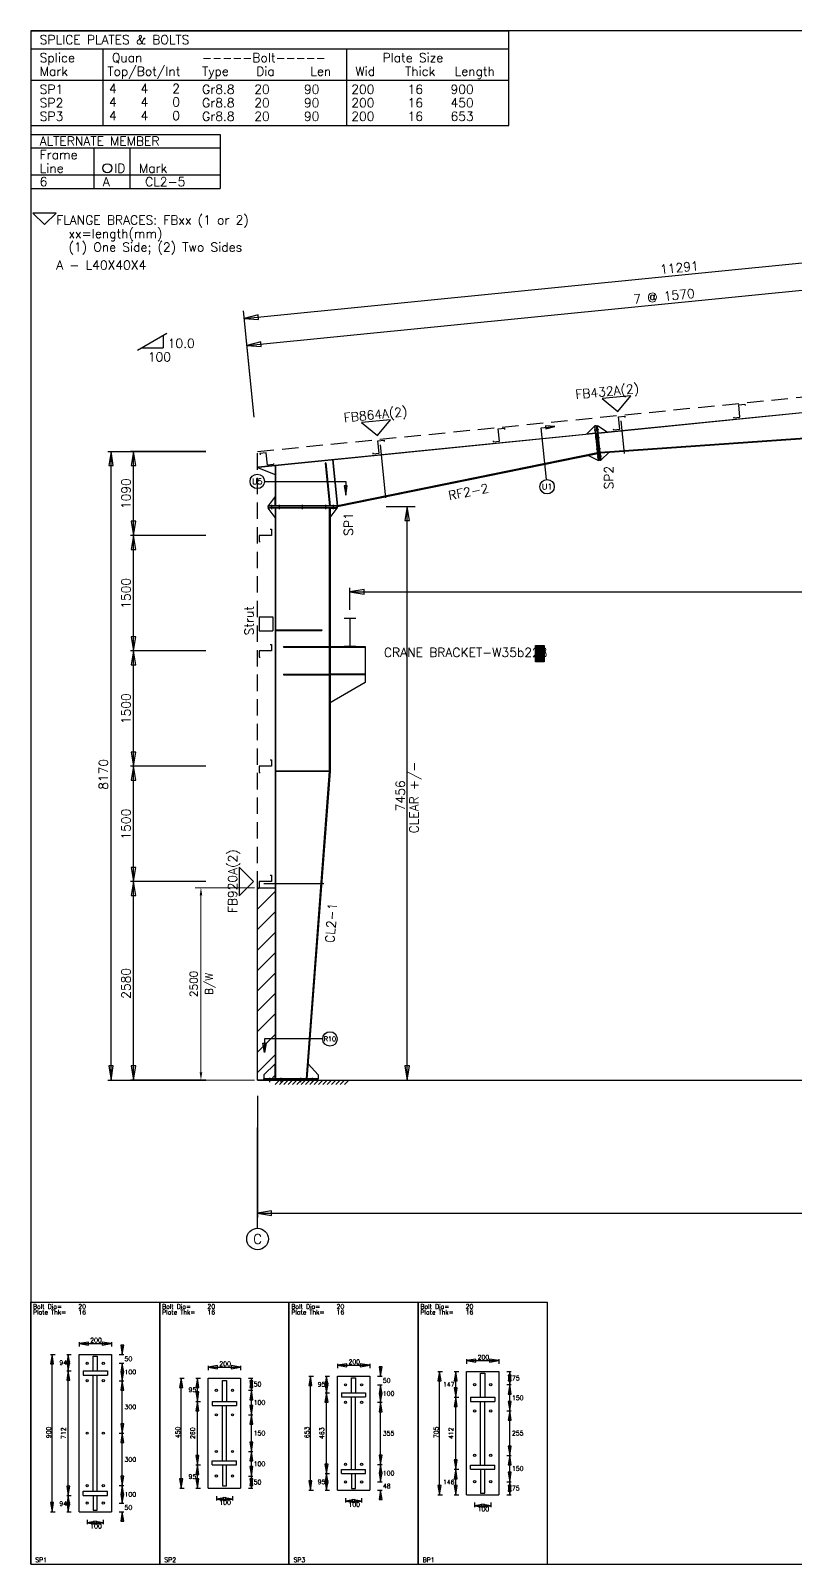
# Model space of a CAD drawing. Extents: x 0 to 28190, y 0 to 19934.
# Drawn here: x 0 to 9935, y 0 to 19934 of the extents above; entities that cross this region are included whole.
import ezdxf
from ezdxf.enums import TextEntityAlignment as Align

# ---------------------------------------------------------------- set-up
doc = ezdxf.new("R2010")
doc.units = 0
doc.header["$MEASUREMENT"] = 0
doc.linetypes.add('CONTIN', pattern=[0])
doc.linetypes.add('DASHED', pattern=[319.6, 213.1, -106.5])
doc.layers.get('0').update_dxf_attribs({"linetype": 'CONTIN'})
doc.layers.get('Defpoints').update_dxf_attribs({"linetype": 'CONTINUOUS'})
for name, color, linetype in [('1', 7, 'CONTIN'), ('10', 10, 'CONTIN'), ('11', 7, 'CONTIN'), ('12', 6, 'CONTIN'), ('13', 1, 'CONTIN'), ('14', 7, 'CONTIN'), ('2', 6, 'CONTIN'), ('22', 7, 'CONTIN'), ('26', 7, 'CONTIN'), ('3', 7, 'CONTIN'), ('5', 5, 'DASHED'), ('7', 7, 'CONTIN')]:
    doc.layers.add(name, color=color, linetype=linetype)
doc.styles.add('SIMPLEX', font='SIMPLEX')
doc.dimstyles.new('FOR PLAN', dxfattribs={"dimscale": 50, "dimtxt": 2, "dimasz": 2, "dimexe": 1.5, "dimexo": 0.75, "dimgap": 0.9, "dimtad": 1, "dimdec": 0, "dimzin": 0, "dimdsep": 46, "dimtxsty": 'SIMPLEX', "dimcen": 0.09, "dimclrd": 6, "dimclre": 6, "dimclrt": 7, "dimadec": 0, "dimazin": 0, "dimtfac": 1, "dimtdec": 0, "dimtmove": 0, "dimatfit": 3, "dimfxl": 1, "dimtolj": 1, "dimtzin": 0, "dimlwd": 0, "dimlwe": 0, "dimarcsym": 0})

# ---------------------------------------------------------------- blocks, each defined once
blk = doc.blocks.new('ARROWF')
for p, q in [((0, 0), (-183, 30)), ((-183, 30), (-183, -30)), ((-183, -30), (0, 0))]:
    blk.add_line(p, q)
blk = doc.blocks.new('EPBLK1')
for p, q in [((0, 0), (0, 1704.79675)), ((0, 1704.79675), (838.974854, 1704.79675)), ((838.974854, 1704.79675), (838.974854, 0)), ((314.61557, 340.959381), (314.61557, 1363.83765)), ((314.61557, 1363.83765), (524.359253, 1363.83765)), ((406.168671, 1257.00354), (406.168671, 1352.29028)), ((406.168671, 1352.29028), (432.806122, 1352.29028)), ((432.806122, 1352.29028), (432.806122, 1257.00354)), ((524.359253, 1363.83765), (524.359253, 340.959381)), ((340.833557, 1257.00354), (498.141327, 1257.00354)), ((340.833557, 1257.00354), (340.833557, 1230.36609)), ((340.833557, 1230.36609), (498.141327, 1230.36609)), ((406.168671, 474.430878), (406.168671, 1230.36609)), ((432.806122, 474.430878), (432.806122, 1230.36609)), ((498.141327, 1257.00354), (498.141327, 1230.36609)), ((340.833557, 474.430878), (498.141327, 474.430878)), ((340.833557, 447.793396), (340.833557, 474.430878)), ((340.833557, 447.793396), (498.141327, 447.793396)), ((406.168671, 447.793243), (406.168671, 352.506531)), ((432.806122, 352.506531), (432.806122, 447.793243)), ((498.141327, 447.793396), (498.141327, 474.430878)), ((314.61557, 340.959381), (524.359253, 340.959381)), ((406.168671, 352.506531), (432.806122, 352.506531)), ((0, 0), (838.974854, 0))]:
    blk.add_line(p, q)
for centre in [(367.051514, 1307.01086), (471.92337, 1307.01086), (367.051514, 1193.35779), (471.92337, 1193.35779), (367.051514, 852.398438), (471.92337, 852.398438), (367.051514, 511.439026), (471.92337, 511.439026), (367.051514, 397.785889), (471.92337, 397.785889)]:
    blk.add_circle(centre, 7.325299)
at = {"layer": '2'}
for p, q in [((314.61557, 1444.28259), (314.61557, 1414.98132)), ((314.61557, 1434.5155), (524.359253, 1434.5155)), ((524.359253, 1444.28259), (524.359253, 1414.98132)), ((595.037292, 1363.83765), (595.037292, 1422.38123)), ((129.041336, 1363.83765), (158.342529, 1363.83765)), ((138.808395, 340.959381), (138.808395, 1363.83765)), ((234.170486, 1363.83765), (263.47168, 1363.83765)), ((243.937546, 1257.00354), (243.937546, 1363.83765)), ((575.503174, 1363.83765), (604.804382, 1363.83765)), ((575.503174, 1307.01086), (604.804382, 1307.01086)), ((575.503174, 1307.01086), (604.804382, 1307.01086)), ((595.037292, 1193.35779), (595.037292, 1307.01086)), ((595.037292, 1248.46704), (595.037292, 1307.01086)), ((234.170486, 1257.00354), (263.47168, 1257.00354)), ((234.170486, 1257.00354), (263.47168, 1257.00354)), ((243.937546, 447.793335), (243.937546, 1257.00354)), ((575.503174, 1193.35779), (604.804382, 1193.35779)), ((575.503174, 1193.35779), (604.804382, 1193.35779)), ((595.037292, 852.398438), (595.037292, 1193.35779)), ((575.503174, 852.398438), (604.804382, 852.398438)), ((575.503174, 852.398438), (604.804382, 852.398438)), ((595.037292, 511.439026), (595.037292, 852.398438)), ((575.503174, 511.439026), (604.804382, 511.439026)), ((575.503174, 511.439026), (604.804382, 511.439026)), ((595.037292, 397.785889), (595.037292, 511.439026)), ((234.170486, 447.793335), (263.47168, 447.793335)), ((234.170486, 447.793335), (263.47168, 447.793335)), ((243.937546, 340.959381), (243.937546, 447.793335)), ((595.037292, 397.785889), (595.037292, 456.329681)), ((129.041336, 340.959381), (158.342529, 340.959381)), ((234.170486, 340.959381), (263.47168, 340.959381)), ((575.503174, 397.785889), (604.804382, 397.785889)), ((575.503174, 397.785889), (604.804382, 397.785889)), ((575.503174, 340.959381), (604.804382, 340.959381)), ((595.037292, 282.415588), (595.037292, 340.959381)), ((367.051514, 289.81546), (367.051514, 260.514282)), ((367.051514, 270.281342), (471.923309, 270.281342)), ((471.923309, 289.81546), (471.923309, 260.514282))]:
    blk.add_line(p, q, dxfattribs=at)
at = {"layer": '2', "xscale": 0.333, "yscale": 0.333, "zscale": 0.333}
for p, rotation in [((314.61557, 1434.5155), 180), ((595.037292, 1363.83765), 270), ((138.808395, 1363.83765), 90), ((243.937546, 1363.83765), 89.99998470000001), ((243.937546, 1257.00354), 270), ((595.037292, 1307.01086), 89.99998470000001), ((595.037292, 1307.01086), 90), ((243.937546, 1257.00354), 89.99998470000001), ((595.037292, 1193.35779), 270), ((595.037292, 1193.35779), 89.99998470000001), ((595.037292, 852.398438), 270), ((595.037292, 852.398438), 89.99998470000001), ((243.937546, 447.793335), 270), ((595.037292, 511.439026), 89.99998470000001), ((595.037292, 511.439026), 270), ((138.808395, 340.959381), 270), ((243.937546, 447.793335), 89.99998470000001), ((243.937546, 340.959381), 270), ((595.037292, 397.785889), 270), ((595.037292, 397.785889), 270), ((595.037292, 340.959381), 90), ((367.051514, 270.281342), 180)]:
    blk.add_blockref('ARROWF', p, dxfattribs=dict(at, rotation=rotation))
for p in [(524.359253, 1434.5155), (471.923309, 270.281342)]:
    blk.add_blockref('ARROWF', p, dxfattribs=at)
at = {"layer": '11', "style": 'SIMPLEX'}
for s, p in [('Bolt Dia=', (14.650599, 1660.84509)), ('Plate Thk=', (14.650599, 1624.21851)), ('20', (308.932556, 1660.84509)), ('16', (308.932556, 1624.21851)), ('200', (386.52356, 1441.84082)), ('50', (609.687927, 1320.77368)), ('100', (609.687927, 1235.53381)), ('300', (609.687927, 1008.22742)), ('300', (609.687927, 667.268066)), ('100', (609.687927, 439.961853)), ('50', (609.687927, 354.722015)), ('100', (386.52356, 233.654846)), ('SP1', (29.301197, 14.650599))]:
    blk.add_text(s, height=29.3011971, dxfattribs=at).set_placement(p)
for p in [(236.612244, 1310.42053), (236.612244, 394.376343)]:
    blk.add_text('94', height=29.3011971, dxfattribs=at).set_placement(p, align=Align.MIDDLE_RIGHT)
blk.add_text('900', height=29.3011971, rotation=90, dxfattribs=at).set_placement((131.483093, 819.43457))
blk.add_text('712', height=29.3011971, rotation=90, dxfattribs=at).set_placement((236.612244, 852.398438), align=Align.BOTTOM_CENTER)
blk = doc.blocks.new('EPBLK2')
for p, q in [((0, 0), (0, 1704.79675)), ((0, 1704.79675), (838.974854, 1704.79675)), ((838.974854, 1704.79675), (838.974854, 0)), ((314.61557, 494.391144), (314.61557, 1210.40576)), ((314.61557, 1210.40576), (524.359253, 1210.40576)), ((524.359253, 1210.40576), (524.359253, 494.391144)), ((406.168671, 1059.24707), (406.168671, 1194.23962)), ((406.168671, 1194.23962), (432.806122, 1194.23962)), ((432.806122, 1194.23962), (432.806122, 1059.24707)), ((340.833557, 1059.24707), (498.141327, 1059.24707)), ((340.833557, 1059.24707), (340.833557, 1032.60962)), ((340.833557, 1032.60962), (498.141327, 1032.60962)), ((406.168671, 672.187256), (406.168671, 1032.60962)), ((432.806122, 672.187256), (432.806122, 1032.60962)), ((498.141327, 1059.24707), (498.141327, 1032.60962)), ((340.833557, 672.187256), (498.141327, 672.187256)), ((340.833557, 645.549805), (340.833557, 672.187256)), ((340.833557, 645.549805), (498.141327, 645.549805)), ((406.168671, 645.549683), (406.168671, 510.557159)), ((432.806122, 510.557159), (432.806122, 645.549683)), ((498.141327, 645.549805), (498.141327, 672.187256)), ((406.168671, 510.557159), (432.806122, 510.557159)), ((314.61557, 494.391144), (524.359253, 494.391144)), ((0, 0), (838.974854, 0))]:
    blk.add_line(p, q)
for centre in [(367.051514, 1130.84863), (471.92337, 1130.84863), (367.051514, 971.734253), (471.92337, 971.734253), (367.051514, 733.062683), (471.92337, 733.062683), (367.051514, 573.948364), (471.92337, 573.948364)]:
    blk.add_circle(centre, 7.325299)
at = {"layer": '2'}
for p, q in [((129.041336, 1210.40576), (158.342529, 1210.40576)), ((138.808395, 494.391144), (138.808395, 1210.40576)), ((234.170486, 1210.40576), (263.47168, 1210.40576)), ((243.937546, 1059.24719), (243.937546, 1210.40576)), ((314.61557, 1290.85083), (314.61557, 1261.54968)), ((314.61557, 1281.08374), (524.359253, 1281.08374)), ((524.359253, 1290.85083), (524.359253, 1261.54968)), ((575.503174, 1210.40576), (604.804382, 1210.40576)), ((595.037292, 1130.84863), (595.037292, 1210.40576)), ((575.503174, 1130.84863), (604.804382, 1130.84863)), ((575.503174, 1130.84863), (604.804382, 1130.84863)), ((595.037292, 971.734253), (595.037292, 1130.84863)), ((234.170486, 1059.24719), (263.47168, 1059.24719)), ((234.170486, 1059.24719), (263.47168, 1059.24719)), ((243.937546, 645.549805), (243.937546, 1059.24719)), ((575.503174, 971.734253), (604.804382, 971.734253)), ((575.503174, 971.734253), (604.804382, 971.734253)), ((595.037292, 733.062683), (595.037292, 971.734253)), ((575.503174, 733.062683), (604.804382, 733.062683)), ((575.503174, 733.062683), (604.804382, 733.062683)), ((595.037292, 573.948364), (595.037292, 733.062683)), ((234.170486, 645.549805), (263.47168, 645.549805)), ((234.170486, 645.549805), (263.47168, 645.549805)), ((243.937546, 494.391144), (243.937546, 645.549805)), ((575.503174, 573.948364), (604.804382, 573.948364)), ((575.503174, 573.948364), (604.804382, 573.948364)), ((595.037292, 494.391144), (595.037292, 573.948364)), ((129.041336, 494.391144), (158.342529, 494.391144)), ((234.170486, 494.391144), (263.47168, 494.391144)), ((367.051514, 443.247223), (367.051514, 413.945984)), ((367.051514, 423.713074), (471.923309, 423.713074)), ((471.923309, 443.247223), (471.923309, 413.945984)), ((575.503174, 494.391144), (604.804382, 494.391144))]:
    blk.add_line(p, q, dxfattribs=at)
at = {"layer": '2', "xscale": 0.333, "yscale": 0.333, "zscale": 0.333}
for p, rotation in [((138.808395, 1210.40576), 90), ((243.937546, 1210.40576), 89.99998470000001), ((314.61557, 1281.08374), 180), ((595.037292, 1210.40576), 89.99998470000001), ((243.937546, 1059.24719), 270), ((595.037292, 1130.84863), 89.99998470000001), ((595.037292, 1130.84863), 270), ((243.937546, 1059.24719), 89.99998470000001), ((595.037292, 971.734253), 270), ((595.037292, 971.734253), 89.99998470000001), ((243.937546, 645.549805), 270), ((595.037292, 733.062683), 89.99998470000001), ((595.037292, 733.062683), 270), ((243.937546, 645.549805), 89.99998470000001), ((595.037292, 573.948364), 270), ((138.808395, 494.391144), 270), ((243.937546, 494.391144), 270), ((595.037292, 573.948364), 89.99998470000001), ((595.037292, 494.391144), 270), ((367.051514, 423.713074), 180)]:
    blk.add_blockref('ARROWF', p, dxfattribs=dict(at, rotation=rotation))
for p in [(524.359253, 1281.08374), (471.923309, 423.713074)]:
    blk.add_blockref('ARROWF', p, dxfattribs=at)
at = {"layer": '11', "style": 'SIMPLEX'}
for s, p in [('Bolt Dia=', (14.650599, 1660.84509)), ('Plate Thk=', (14.650599, 1624.21851)), ('20', (308.932556, 1660.84509)), ('16', (308.932556, 1624.21851)), ('200', (386.52356, 1288.40918)), ('50', (609.687927, 1155.97656)), ('100', (609.687927, 1036.64087)), ('150', (609.687927, 837.747986)), ('100', (609.687927, 638.854919)), ('50', (609.687927, 519.519104)), ('100', (386.52356, 387.086609)), ('SP2', (29.301197, 14.650599))]:
    blk.add_text(s, height=29.3011971, dxfattribs=at).set_placement(p)
for p in [(236.612244, 1134.82642), (236.612244, 569.970459)]:
    blk.add_text('95', height=29.3011971, dxfattribs=at).set_placement(p, align=Align.MIDDLE_RIGHT)
blk.add_text('450', height=29.3011971, rotation=90, dxfattribs=at).set_placement((131.483093, 819.43457))
blk.add_text('260', height=29.3011971, rotation=90, dxfattribs=at).set_placement((236.612244, 852.398438), align=Align.BOTTOM_CENTER)
blk = doc.blocks.new('EPBLK3')
for p, q in [((0, 0), (0, 1704.79675)), ((0, 1704.79675), (838.974854, 1704.79675)), ((838.974854, 1704.79675), (838.974854, 0)), ((314.61557, 481.480103), (314.61557, 1223.31677)), ((314.61557, 1223.31677), (524.359253, 1223.31677)), ((406.168671, 1115.38049), (406.168671, 1211.76965)), ((406.168671, 1211.76965), (432.806122, 1211.76965)), ((432.806122, 1211.76965), (432.806122, 1115.38049)), ((524.359253, 1223.31677), (524.359253, 481.480103)), ((340.833557, 1115.38049), (498.141327, 1115.38049)), ((340.833557, 1115.38049), (340.833557, 1088.74304)), ((498.141327, 1115.38049), (498.141327, 1088.74304)), ((340.833557, 1088.74304), (498.141327, 1088.74304)), ((406.168671, 616.076599), (406.168671, 1088.74304)), ((432.806122, 616.076599), (432.806122, 1088.74304)), ((340.833557, 616.076599), (498.141327, 616.076599)), ((340.833557, 589.439087), (340.833557, 616.076599)), ((498.141327, 589.439087), (498.141327, 616.076599)), ((340.833557, 589.439087), (498.141327, 589.439087)), ((406.168671, 589.439209), (406.168671, 493.027252)), ((432.806122, 493.027252), (432.806122, 589.439209)), ((314.61557, 481.480103), (524.359253, 481.480103)), ((406.168671, 493.027252), (432.806122, 493.027252)), ((0, 0), (838.974854, 0))]:
    blk.add_line(p, q)
for centre in [(367.051514, 1166.49023), (471.92337, 1166.49023), (367.051514, 1052.83704), (471.92337, 1052.83704), (367.051514, 649.368469), (471.92337, 649.368469), (367.051514, 535.715332), (471.92337, 535.715332)]:
    blk.add_circle(centre, 7.325299)
at = {"layer": '2'}
for p, q in [((314.61557, 1303.76184), (314.61557, 1274.46069)), ((524.359253, 1303.76184), (524.359253, 1274.46069)), ((129.041336, 1223.31677), (158.342529, 1223.31677)), ((138.808395, 481.480103), (138.808395, 1223.31677)), ((234.170486, 1223.31677), (263.47168, 1223.31677)), ((243.937546, 1115.38037), (243.937546, 1223.31677)), ((314.61557, 1293.99487), (524.359253, 1293.99487)), ((575.503174, 1223.31677), (604.804382, 1223.31677)), ((595.037292, 1223.31677), (595.037292, 1281.8606)), ((234.170486, 1115.38037), (263.47168, 1115.38037)), ((234.170486, 1115.38037), (263.47168, 1115.38037)), ((243.937546, 589.439087), (243.937546, 1115.38037)), ((575.503174, 1166.49023), (604.804382, 1166.49023)), ((575.503174, 1166.49023), (604.804382, 1166.49023)), ((595.037292, 1052.83704), (595.037292, 1166.49023)), ((595.037292, 1107.94641), (595.037292, 1166.49023)), ((575.503174, 1052.83704), (604.804382, 1052.83704)), ((575.503174, 1052.83704), (604.804382, 1052.83704)), ((595.037292, 649.368469), (595.037292, 1052.83704)), ((575.503174, 649.368469), (604.804382, 649.368469)), ((575.503174, 649.368469), (604.804382, 649.368469)), ((595.037292, 535.715332), (595.037292, 649.368469)), ((234.170486, 589.439087), (263.47168, 589.439087)), ((234.170486, 589.439087), (263.47168, 589.439087)), ((243.937546, 481.480103), (243.937546, 589.439087)), ((575.503174, 535.715332), (604.804382, 535.715332)), ((575.503174, 535.715332), (604.804382, 535.715332)), ((595.037292, 535.715332), (595.037292, 594.259155)), ((129.041336, 481.480103), (158.342529, 481.480103)), ((234.170486, 481.480103), (263.47168, 481.480103)), ((367.051514, 430.336182), (367.051514, 401.034973)), ((367.051514, 410.802063), (471.923309, 410.802063)), ((471.923309, 430.336182), (471.923309, 401.034973)), ((575.503174, 481.480103), (604.804382, 481.480103)), ((595.037292, 422.936279), (595.037292, 481.480103))]:
    blk.add_line(p, q, dxfattribs=at)
at = {"layer": '2', "xscale": 0.333, "yscale": 0.333, "zscale": 0.333}
for p, rotation in [((314.61557, 1293.99487), 180), ((138.808395, 1223.31677), 90), ((243.937546, 1223.31677), 89.99998470000001), ((595.037292, 1223.31677), 270), ((243.937546, 1115.38037), 89.99998470000001), ((243.937546, 1115.38037), 270), ((595.037292, 1166.49023), 89.99998470000001), ((595.037292, 1166.49023), 90), ((595.037292, 1052.83704), 270), ((595.037292, 1052.83704), 89.99998470000001), ((595.037292, 649.368469), 270), ((243.937546, 589.439087), 270), ((595.037292, 649.368469), 89.99998470000001), ((138.808395, 481.480103), 270), ((243.937546, 589.439087), 89.99998470000001), ((243.937546, 481.480103), 270), ((595.037292, 535.715332), 270), ((595.037292, 535.715332), 270), ((367.051514, 410.802063), 180), ((595.037292, 481.480103), 90)]:
    blk.add_blockref('ARROWF', p, dxfattribs=dict(at, rotation=rotation))
for p in [(524.359253, 1293.99487), (471.923309, 410.802063)]:
    blk.add_blockref('ARROWF', p, dxfattribs=at)
at = {"layer": '11', "style": 'SIMPLEX'}
for s, p in [('Bolt Dia=', (14.650599, 1660.84509)), ('Plate Thk=', (14.650599, 1624.21851)), ('20', (308.932556, 1660.84509)), ('16', (308.932556, 1624.21851)), ('200', (386.52356, 1301.32019)), ('50', (609.687927, 1180.25293)), ('100', (609.687927, 1095.01306)), ('355', (609.687927, 836.452209)), ('100', (609.687927, 577.891357)), ('48', (609.687927, 493.947113)), ('100', (386.52356, 374.175537)), ('SP3', (29.301197, 14.650599))]:
    blk.add_text(s, height=29.3011971, dxfattribs=at).set_placement(p)
for p in [(236.612244, 1169.34851), (236.612244, 535.459595)]:
    blk.add_text('95', height=29.3011971, dxfattribs=at).set_placement(p, align=Align.MIDDLE_RIGHT)
blk.add_text('653', height=29.3011971, rotation=90, dxfattribs=at).set_placement((131.483093, 819.43457))
blk.add_text('463', height=29.3011971, rotation=90, dxfattribs=at).set_placement((236.612244, 852.40979), align=Align.BOTTOM_CENTER)
blk = doc.blocks.new('EPBLK4')
for p, q in [((0, 0), (0, 1704.79675)), ((0, 1704.79675), (838.974854, 1704.79675)), ((838.974854, 1704.79675), (838.974854, 0)), ((314.61557, 451.87915), (314.61557, 1252.91772)), ((314.61557, 1252.91772), (524.359253, 1252.91772)), ((406.168671, 1085.84753), (406.168671, 1241.37048)), ((406.168671, 1241.37048), (432.806122, 1241.37048)), ((432.806122, 1241.37048), (432.806122, 1085.84753)), ((524.359253, 1252.91772), (524.359253, 451.87915)), ((340.833557, 1085.84753), (498.141327, 1085.84753)), ((340.833557, 1085.84753), (340.833557, 1059.21008)), ((340.833557, 1059.21008), (498.141327, 1059.21008)), ((406.168671, 644.211548), (406.168671, 1059.21008)), ((432.806122, 644.211548), (432.806122, 1059.21008)), ((498.141327, 1085.84753), (498.141327, 1059.21008)), ((340.833557, 644.211548), (498.141327, 644.211548)), ((340.833557, 617.574097), (340.833557, 644.211548)), ((340.833557, 617.574097), (498.141327, 617.574097)), ((406.168671, 617.573975), (406.168671, 463.4263)), ((432.806122, 463.4263), (432.806122, 617.573975)), ((498.141327, 617.574097), (498.141327, 644.211548)), ((314.61557, 451.87915), (524.359253, 451.87915)), ((406.168671, 463.4263), (432.806122, 463.4263)), ((0, 0), (838.974854, 0))]:
    blk.add_line(p, q)
for centre in [(367.051514, 1167.67798), (471.92337, 1167.67798), (367.051514, 997.198242), (471.92337, 997.198242), (367.051514, 707.598694), (471.92337, 707.598694), (367.051514, 537.119019), (471.92337, 537.119019)]:
    blk.add_circle(centre, 7.325299)
at = {"layer": '2'}
for p, q in [((314.61557, 1333.36279), (314.61557, 1304.06152)), ((314.61557, 1323.5957), (524.359253, 1323.5957)), ((524.359253, 1333.36279), (524.359253, 1304.06152)), ((129.041336, 1252.91772), (158.342529, 1252.91772)), ((138.808395, 451.87915), (138.808395, 1252.91772)), ((234.170486, 1252.91772), (263.47168, 1252.91772)), ((243.937546, 1085.84766), (243.937546, 1252.91772)), ((575.503174, 1252.91772), (604.804382, 1252.91772)), ((595.037292, 1167.67798), (595.037292, 1252.91772)), ((575.503174, 1167.67798), (604.804382, 1167.67798)), ((575.503174, 1167.67798), (604.804382, 1167.67798)), ((595.037292, 997.198242), (595.037292, 1167.67798)), ((234.170486, 1085.84766), (263.47168, 1085.84766)), ((234.170486, 1085.84766), (263.47168, 1085.84766)), ((243.937546, 617.574097), (243.937546, 1085.84766)), ((575.503174, 997.198242), (604.804382, 997.198242)), ((575.503174, 997.198242), (604.804382, 997.198242)), ((595.037292, 707.598694), (595.037292, 997.198242)), ((575.503174, 707.598694), (604.804382, 707.598694)), ((575.503174, 707.598694), (604.804382, 707.598694)), ((595.037292, 537.119019), (595.037292, 707.598694)), ((234.170486, 617.574097), (263.47168, 617.574097)), ((234.170486, 617.574097), (263.47168, 617.574097)), ((243.937546, 451.87915), (243.937546, 617.574097)), ((575.503174, 537.119019), (604.804382, 537.119019)), ((575.503174, 537.119019), (604.804382, 537.119019)), ((595.037292, 451.87915), (595.037292, 537.119019)), ((129.041336, 451.87915), (158.342529, 451.87915)), ((234.170486, 451.87915), (263.47168, 451.87915)), ((367.051514, 400.73526), (367.051514, 371.434052)), ((471.923309, 400.73526), (471.923309, 371.434052)), ((575.503174, 451.87915), (604.804382, 451.87915)), ((367.051514, 381.201111), (471.923309, 381.201111))]:
    blk.add_line(p, q, dxfattribs=at)
at = {"layer": '2', "xscale": 0.333, "yscale": 0.333, "zscale": 0.333}
for p, rotation in [((314.61557, 1323.5957), 180), ((138.808395, 1252.91772), 90), ((243.937546, 1252.91772), 89.99998470000001), ((595.037292, 1252.91772), 89.99998470000001), ((595.037292, 1167.67798), 270), ((243.937546, 1085.84766), 270), ((595.037292, 1167.67798), 89.99998470000001), ((243.937546, 1085.84766), 89.99998470000001), ((595.037292, 997.198242), 89.99998470000001), ((595.037292, 997.198242), 270), ((595.037292, 707.598694), 89.99998470000001), ((595.037292, 707.598694), 270), ((243.937546, 617.574097), 89.99998470000001), ((243.937546, 617.574097), 270), ((138.808395, 451.87915), 270), ((243.937546, 451.87915), 270), ((595.037292, 537.119019), 89.99998470000001), ((595.037292, 537.119019), 270), ((595.037292, 451.87915), 270), ((367.051514, 381.201111), 180)]:
    blk.add_blockref('ARROWF', p, dxfattribs=dict(at, rotation=rotation))
for p in [(524.359253, 1323.5957), (471.923309, 381.201111)]:
    blk.add_blockref('ARROWF', p, dxfattribs=at)
at = {"layer": '11', "style": 'SIMPLEX'}
for s, p in [('Bolt Dia=', (14.650599, 1660.84509)), ('Plate Thk=', (14.650599, 1624.21851)), ('20', (308.932556, 1660.84509)), ('16', (308.932556, 1624.21851)), ('200', (386.52356, 1330.92102)), ('75', (609.687927, 1195.64722)), ('150', (609.687927, 1067.78748)), ('255', (609.687927, 837.747864)), ('150', (609.687927, 607.708252)), ('75', (609.687927, 479.84848)), ('100', (386.52356, 344.574616)), ('BP1', (29.301197, 14.650599))]:
    blk.add_text(s, height=29.3011971, dxfattribs=at).set_placement(p)
for s, p in [('147', (236.612244, 1169.38269)), ('146', (236.612244, 534.726624))]:
    blk.add_text(s, height=29.3011971, dxfattribs=at).set_placement(p, align=Align.MIDDLE_RIGHT)
blk.add_text('705', height=29.3011971, rotation=90, dxfattribs=at).set_placement((131.483093, 819.43457))
blk.add_text('412', height=29.3011971, rotation=90, dxfattribs=at).set_placement((236.612244, 851.710876), align=Align.BOTTOM_CENTER)
blk = doc.blocks.new('RF2BLT1', base_point=(0, 26.67))
at = {"layer": '3'}
for p, q in [((0, 26.67), (134.62, 26.67)), ((0, 26.67), (0, 0)), ((134.62, 0), (134.62, 26.67)), ((0, 21.59), (134.62, 21.59)), ((20.32, 21.59), (20.32, 0)), ((88.9, 21.59), (88.9, 0)), ((0, 12.7), (134.62, 12.7)), ((0, 0), (134.62, 0)), ((0, 0), (134.62, 0))]:
    blk.add_line(p, q, dxfattribs=at)
at = {"layer": '1', "style": 'SIMPLEX'}
for s, p in [('SPLICE PLATES & BOLTS', (2.54, 22.86)), ('Splice', (2.54, 17.78)), ('Quan', (22.86, 17.78)), ('-----Bolt-----', (48.26, 17.78)), ('Plate Size', (99.06, 17.78)), ('Mark', (2.54, 13.97)), ('Top/Bot/Int', (21.59, 13.97)), ('Type', (48.26, 13.97)), ('Dia', (63.5, 13.97)), ('Len', (78.74, 13.97)), ('Wid', (91.44, 13.97)), ('Thick', (105.41, 13.97)), ('Length', (119.38, 13.97)), ('SP1', (2.54, 8.89)), ('   4', (16.38, 9.11)), ('   4', (25.27, 9.11)), ('   2', (34.16, 9.11)), ('Gr8.8', (48.26, 8.89)), ('        20', (47.81, 8.89)), ('        90', (61.78, 8.89)), ('       200', (77.02, 8.89)), ('        16', (90.99, 8.89)), ('       900', (104.96, 8.89)), ('SP2', (2.54, 5.08)), ('   4', (16.38, 5.3)), ('   4', (25.27, 5.3)), ('   0', (34.16, 5.3)), ('Gr8.8', (48.26, 5.08)), ('        20', (47.81, 5.08)), ('        90', (61.78, 5.08)), ('       200', (77.02, 5.08)), ('        16', (90.99, 5.08)), ('       450', (104.96, 5.08)), ('SP3', (2.54, 1.27)), ('   4', (16.38, 1.49)), ('   4', (25.27, 1.49)), ('   0', (34.16, 1.49)), ('Gr8.8', (48.26, 1.27)), ('        20', (47.81, 1.27)), ('        90', (61.78, 1.27)), ('       200', (77.02, 1.27)), ('        16', (90.99, 1.27)), ('       653', (104.96, 1.27))]:
    blk.add_text(s, height=2.54, dxfattribs=at).set_placement(p)
blk = doc.blocks.new('RF2ID')
for p, q in [((0, 0), (2461.30054, 0)), ((0, 0), (0, -703.2287)), ((2461.30054, 0), (2461.30054, -703.2287)), ((0, -175.80717), (2461.30054, -175.80717)), ((0, -175.80717), (2461.30054, -175.80717)), ((820.433533, -175.80717), (820.433533, -703.2287)), ((1289.25269, -175.80717), (1289.25269, -703.2287)), ((0, -527.42151), (2461.30054, -527.42151)), ((0, -527.42151), (2461.30054, -527.42151)), ((0, -527.42151), (2461.30054, -527.42151)), ((0, -527.42151), (2461.30054, -527.42151)), ((0, -527.42151), (2461.30054, -527.42151)), ((0, -703.2287), (2461.30054, -703.2287)), ((0, -703.2287), (2461.30054, -703.2287)), ((0, -703.2287), (2461.30054, -703.2287))]:
    blk.add_line(p, q)
at = {"layer": '14'}
blk.add_circle((996.240723, -439.51797), 58.602394, dxfattribs=at)
at = {"layer": '14', "style": 'SIMPLEX'}
for s, p in [('ALTERNATE MEMBER', (117.204788, -146.50598)), ('Frame', (117.204788, -322.31317)), ('Line', (117.204788, -498.12033)), ('ID', (1084.14429, -498.12033)), ('Mark', (1406.4574, -498.12033))]:
    blk.add_text(s, height=117.204788, dxfattribs=at).set_placement(p)
at = {"layer": '26', "style": 'SIMPLEX'}
for s, p in [('6', (117.204788, -673.92749)), ('A', (937.638306, -673.92749)), (' CL2-5', (1406.4574, -673.92749))]:
    blk.add_text(s, height=117.204788, dxfattribs=at).set_placement(p)
blk = doc.blocks.new('MARKER')
for p, q in [((187.527664, 187.527664), (-187.52766, 187.527664)), ((-187.52766, 187.527664), (0, 0)), ((0, 0), (187.527664, 187.527664))]:
    blk.add_line(p, q)
blk = doc.blocks.new('RF2FBR')
at = {"xscale": 0.8, "yscale": 0.8, "zscale": 0.8}
blk.add_blockref('MARKER', (179.323334, -351.61435), dxfattribs=at)
at = {"layer": '14', "style": 'SIMPLEX'}
for s, p in [('FLANGE BRACES: FBxx (1 or 2)', (331.689545, -351.61435)), ('  xx=length(mm)', (331.689545, -527.42151)), ('  (1) One Side; (2) Two Sides', (331.689545, -703.2287)), ('A - L40X40X4', (331.689545, -937.63831))]:
    blk.add_text(s, height=117.204788, dxfattribs=at).set_placement(p)
blk = doc.blocks.new('*D3131')
at = {"color": 6, "linetype": 'Continuous', "lineweight": 0}
for p, q in [((2910, 8794), (2137, 8794)), ((2212, 6394), (2212, 8694)), ((2910, 6294), (2137, 6294))]:
    blk.add_line(p, q, dxfattribs=at)
at = {"color": 6, "linetype": 'Continuous'}
for points in [[(2229, 8694), (2196, 8694), (2212, 8794)], [(2196, 6394), (2229, 6394), (2212, 6294)]]:
    blk.add_solid(points, dxfattribs=at)
at = {"layer": 'Defpoints', "color": 0, "linetype": 'Continuous'}
for p in [(2212, 8794), (2948, 8794), (2948, 6294)]:
    blk.add_point(p, dxfattribs=at)
at = {"color": 7, "linetype": 'Continuous', "char_height": 100, "attachment_point": 5, "rotation": 90, "style": 'SIMPLEX'}
for s, insert in [('\\A1;2500', (2117, 7544)), ('B/W', (2333, 7544))]:
    blk.add_mtext(s, dxfattribs=dict(at, insert=insert))
blk = doc.blocks.new('*U33')
at = {"linetype": 'Continuous'}
h = blk.add_hatch(dxfattribs=at)
h.set_pattern_fill('ANSI31', color=256, scale=20)
h.set_pattern_definition([(45, (-23172.6673, -10985.7383), (-1.76776695, 1.76776695), [])])
h.paths.add_polyline_path([(1958, 244), (2073, 244), (2073, 33), (1958, 33)])
h = blk.add_hatch(dxfattribs=at)
h.set_pattern_fill('ANSI31', color=256, scale=20)
h.set_pattern_definition([(45, (-6316.824, -10963.2688), (-1.76776695, 1.76776695), [])])
h.paths.add_polyline_path([(18814, 266), (18929, 266), (18929, 55), (18814, 55)])
for points in [[(1958, 244), (2073, 244), (2073, 33), (1958, 33)], [(18814, 266), (18929, 266), (18929, 55), (18814, 55)]]:
    blk.add_lwpolyline(points, close=True, dxfattribs=at)
at = {"layer": '3', "style": 'SIMPLEX'}
for p in [(-9, 94), (16848, 118)]:
    blk.add_text('CRANE BRACKET-W35b228', height=117.2, dxfattribs=at).set_placement(p)
blk = doc.blocks.new('WSECTN')
for p, q in [((-76.2, 25.4), (76.2, 25.4)), ((0, 0), (0, 25.4)), ((-76.2, 0), (76.2, 0))]:
    blk.add_line(p, q)
blk = doc.blocks.new('ZCOL')
for p, q in [((10.2, 0), (0, 0)), ((0, 0), (0, -25.4)), ((10.2, -2.5), (10.2, 0)), ((-10.2, -25.4), (-10.2, -22.9)), ((0, -25.4), (-10.2, -25.4))]:
    blk.add_line(p, q)
blk = doc.blocks.new('CUTFRM')
for p, q in [((0, 0), (0, -25.4)), ((0, -25.4), (-178.15128, -25.4))]:
    blk.add_line(p, q)
blk = doc.blocks.new('ARROWPF')
for p, q in [((0, 0), (-122, 20)), ((-122, 20), (-122, -20)), ((-122, -20), (0, 0))]:
    blk.add_line(p, q)

msp = doc.modelspace()

# ---------------------------------------------------------------- hatches: boundary and pattern name
at = {"linetype": 'Continuous'}
h = msp.add_hatch(dxfattribs=at)
h.set_pattern_fill('ANSI31', color=256, scale=1500)
h.set_pattern_definition([(45, (0, 263.71), (-132.5825, 132.5825), [])])
h.paths.add_polyline_path([(2947.6814, 8794.3418), (3177.681385, 8794.3418), (3177.681385, 6294.3418), (2947.6814, 6294.3418)])

# ---------------------------------------------------------------- linework, layer by layer
msp.add_lwpolyline([(2947.6814, 8794.3418), (3177.681385, 8794.3418), (3177.681385, 6294.3418), (2947.6814, 6294.3418)], close=True, dxfattribs=at)
at = {"layer": '1'}
for p, q in [((7372.11451, 14704.78223), (14166.1843, 15384.18946)), ((14166.6814, 15379.21387), (7372.61158, 14699.80567)), ((14166.6814, 15379.21387), (7372.61158, 14699.80567)), ((7220.76831, 14690.65235), (7330.81958, 14796.12696)), ((7346.74048, 14797.71875), (7330.81958, 14796.12696)), ((7375.59742, 14348.35889), (7330.81958, 14796.12696)), ((7330.81958, 14796.12696), (7330.81958, 14796.12696)), ((7340.17359, 14702.59278), (7330.81958, 14796.12696)), ((7346.74048, 14797.71875), (7362.6604, 14799.31055)), ((7346.74048, 14797.71875), (7391.51685, 14349.95118)), ((7346.74048, 14797.71875), (7391.51685, 14349.95118)), ((7407.43824, 14351.54395), (7362.6604, 14799.31055)), ((7491.51831, 14716.72168), (7362.6604, 14799.31055)), ((7362.6604, 14799.31055), (7362.6604, 14799.31055)), ((7372.11451, 14704.78223), (7362.6604, 14799.31055)), ((14166.6814, 14926.96778), (7397.53443, 14450.58008)), ((14166.3308, 14926.94141), (7397.6814, 14450.58936)), ((7398.03247, 14445.60108), (14166.6814, 14921.9541)), ((7667.25708, 14864.5127), (7709.6687, 14440.39942)), ((2957.6814, 14264.34375), (7340.17359, 14702.59278)), ((7340.77027, 14696.62305), (2958.2784, 14258.37403)), ((7340.77027, 14696.62305), (3926.929386, 14355.23926)), ((4542.54187, 14552.04102), (4611.3816, 13863.64405)), ((7340.17359, 14702.59278), (7220.76831, 14690.65235)), ((7323.15845, 14745.11133), (7380.2732, 14750.82227)), ((7323.15845, 14745.11133), (7380.2732, 14750.82227)), ((7333.10816, 14645.60743), (7390.22339, 14651.31934)), ((7333.10816, 14645.60743), (7390.22339, 14651.31934)), ((7340.77027, 14696.62305), (7340.17359, 14702.59278)), ((7340.77027, 14696.62305), (7365.80835, 14446.24366)), ((7372.11451, 14704.78223), (7491.51831, 14716.72168)), ((7372.61158, 14699.80567), (7372.11451, 14704.78223)), ((7397.53443, 14450.58008), (7372.61158, 14699.80567)), ((3926.929386, 14355.23926), (3183.6814, 14280.91309)), ((3986.68128, 13757.72022), (3926.929386, 14355.23926)), ((3926.929386, 14355.23926), (3986.68128, 13757.72022)), ((7365.80835, 14446.24366), (3986.68128, 13757.72022)), ((7365.01148, 14446.08203), (3986.68128, 13757.72022)), ((3988.27845, 13749.88184), (7366.60816, 14438.24219)), ((7366.60816, 14438.24219), (7248.41724, 14414.16065)), ((7248.41724, 14414.16065), (7375.59742, 14348.35889)), ((7348.03443, 14496.35157), (7405.14917, 14502.06348)), ((7348.03443, 14496.35157), (7405.14917, 14502.06348)), ((7357.98462, 14396.84864), (7415.09937, 14402.55957)), ((7357.98462, 14396.84864), (7415.09937, 14402.55957)), ((7365.01148, 14446.08203), (7366.60816, 14438.24219)), ((7366.60816, 14438.24219), (7375.59742, 14348.35889)), ((7397.53443, 14450.58008), (7397.53443, 14450.58008)), ((7397.6814, 14450.58936), (7398.03247, 14445.60108)), ((7398.03247, 14445.60108), (7517.78736, 14454.0293)), ((7398.03247, 14445.60108), (7407.43824, 14351.54395)), ((7517.78736, 14454.0293), (7407.43824, 14351.54395)), ((3177.681385, 14280.31446), (2947.6814, 14257.31397)), ((2947.6814, 14257.31397), (3177.681385, 14165.31397)), ((2958.2784, 14258.37403), (2957.6814, 14264.34375)), ((3183.6814, 14280.31446), (3177.681385, 14280.31446)), ((3177.681385, 14280.31446), (3177.681385, 13757.72022)), ((3183.6814, 13757.72022), (3183.6814, 14280.91309)), ((3183.6814, 13757.72022), (3183.6814, 14280.31446)), ((3833.944339, 14315.23975), (3827.97443, 14314.64307)), ((3833.944339, 14315.23975), (3827.97443, 14314.64307)), ((3833.944339, 14315.23975), (3827.97443, 14314.64307)), ((3833.944339, 14315.23975), (3827.97443, 14314.64307)), ((3833.944339, 14315.23975), (3827.97443, 14314.64307)), ((3827.97443, 14314.64307), (3883.696415, 13757.42188)), ((3827.97443, 14314.64307), (3883.696415, 13757.42188)), ((3827.97443, 14314.64307), (3883.696415, 13757.42188)), ((3827.97443, 14314.64307), (3883.696415, 13757.42188)), ((3827.97443, 14314.64307), (3883.696415, 13757.42188)), ((3833.944339, 14315.23975), (3889.666324, 13758.02002)), ((3833.944339, 14315.23975), (3889.666324, 13758.02002)), ((3833.944339, 14315.23975), (3889.666324, 13758.02002)), ((3833.944339, 14315.23975), (3889.666324, 13758.02002)), ((3833.944339, 14315.23975), (3889.666324, 13758.02002)), ((7391.51685, 14349.95118), (7375.59742, 14348.35889)), ((7375.59742, 14348.35889), (7375.59742, 14348.35889)), ((7391.51685, 14349.95118), (7407.43824, 14351.54395)), ((7407.43824, 14351.54395), (7407.43824, 14351.54395)), ((3177.681385, 13877.72119), (3083.6814, 13757.72022)), ((3983.6814, 13757.72022), (3083.6814, 13757.72022)), ((3083.6814, 13741.72022), (3083.6814, 13757.72022)), ((3083.6814, 13757.72022), (3083.6814, 13757.72022)), ((3177.681385, 13757.72022), (3083.6814, 13757.72022)), ((3133.6814, 13713.02198), (3133.6814, 13770.42139)), ((3133.6814, 13713.02198), (3133.6814, 13770.42139)), ((3177.681385, 13757.72022), (3177.681385, 13877.72119)), ((3183.6814, 13757.72022), (3177.681385, 13757.72022)), ((3986.68128, 13757.72022), (3183.6814, 13757.72022)), ((3233.6814, 13713.02198), (3233.6814, 13770.42139)), ((3233.6814, 13713.02198), (3233.6814, 13770.42139)), ((3533.6814, 13713.02198), (3533.6814, 13770.42139)), ((3533.6814, 13713.02198), (3533.6814, 13770.42139)), ((3833.6814, 13713.02198), (3833.6814, 13770.42139)), ((3833.6814, 13713.02198), (3833.6814, 13770.42139)), ((3889.666324, 13758.02002), (3883.696415, 13757.42188)), ((3889.666324, 13758.02002), (3883.696415, 13757.42188)), ((3889.666324, 13758.02002), (3883.696415, 13757.42188)), ((3889.666324, 13758.02002), (3883.696415, 13757.42188)), ((3889.666324, 13758.02002), (3883.696415, 13757.42188)), ((3933.6814, 13713.02198), (3933.6814, 13770.42139)), ((3933.6814, 13713.02198), (3933.6814, 13770.42139)), ((3983.6814, 13741.72022), (3983.6814, 13757.72022)), ((3986.68128, 13757.72022), (3986.68128, 13757.72022)), ((3986.68128, 13757.72022), (3986.68128, 13757.72022)), ((3986.68128, 13757.72022), (3988.27845, 13749.88184)), ((3083.6814, 13741.72022), (3983.6814, 13741.72022)), ((3083.6814, 13741.72022), (3083.6814, 13725.72119)), ((3083.6814, 13741.72022), (3983.6814, 13741.72022)), ((3983.6814, 13725.72119), (3083.6814, 13725.72119)), ((3177.681385, 13605.72168), (3083.6814, 13725.72119)), ((3083.6814, 13725.72119), (3083.6814, 13725.72119)), ((3177.681385, 13725.72119), (3083.6814, 13725.72119)), ((3183.6814, 13725.72119), (3177.681385, 13725.72119)), ((3177.681385, 13725.72119), (3177.681385, 6310.3418)), ((3177.681385, 13725.72119), (3177.681385, 13605.72168)), ((3883.6814, 13725.72119), (3183.6814, 13725.72119)), ((3183.6814, 10310.34156), (3183.6814, 13725.72119)), ((3183.6814, 6310.3418), (3183.6814, 13725.72119)), ((3883.6814, 10310.34156), (3883.6814, 13725.72119)), ((3883.6814, 13725.72119), (3883.6814, 13725.72119)), ((3883.6814, 10310.34156), (3883.6814, 13725.72119)), ((3883.6814, 13725.72119), (3889.681339, 13725.72119)), ((3889.681339, 13725.72119), (3889.681339, 10310.34156)), ((3889.681339, 13725.72119), (3889.681339, 13605.72168)), ((3889.681339, 13605.72168), (3983.6814, 13725.72119)), ((3889.681339, 13725.72119), (3983.6814, 13725.72119)), ((3983.6814, 13741.72022), (3983.6814, 13725.72119)), ((3983.6814, 13725.72119), (3983.6814, 13725.72119)), ((3183.6814, 12144.3418), (3783.6814, 12144.3418)), ((3183.6814, 12144.3418), (3183.6814, 12138.3418)), ((3183.6814, 12144.3418), (3783.6814, 12144.3418)), ((3183.6814, 12144.3418), (3183.6814, 12138.3418)), ((3183.6814, 12144.3418), (3783.6814, 12144.3418)), ((3183.6814, 12144.3418), (3183.6814, 12138.3418)), ((3183.6814, 12144.3418), (3783.6814, 12144.3418)), ((3183.6814, 12144.3418), (3183.6814, 12138.3418)), ((3183.6814, 12144.3418), (3783.6814, 12144.3418)), ((3183.6814, 12144.3418), (3183.6814, 12138.3418)), ((3183.6814, 12138.3418), (3783.6814, 12138.3418)), ((3183.6814, 12138.3418), (3783.6814, 12138.3418)), ((3183.6814, 12138.3418), (3783.6814, 12138.3418)), ((3183.6814, 12138.3418), (3783.6814, 12138.3418)), ((3183.6814, 12138.3418), (3783.6814, 12138.3418)), ((3783.6814, 12144.3418), (3783.6814, 12138.3418)), ((3783.6814, 12144.3418), (3783.6814, 12138.3418)), ((3783.6814, 12144.3418), (3783.6814, 12138.3418)), ((3783.6814, 12144.3418), (3783.6814, 12138.3418)), ((3783.6814, 12144.3418), (3783.6814, 12138.3418)), ((3283.6814, 11928.3418), (3883.6814, 11928.3418)), ((3283.6814, 11928.3418), (3283.6814, 11922.3418)), ((3283.6814, 11928.3418), (3883.6814, 11928.3418)), ((3283.6814, 11928.3418), (3283.6814, 11922.3418)), ((3283.6814, 11928.3418), (3883.6814, 11928.3418)), ((3283.6814, 11928.3418), (3283.6814, 11922.3418)), ((3283.6814, 11928.3418), (3883.6814, 11928.3418)), ((3283.6814, 11928.3418), (3283.6814, 11922.3418)), ((3283.6814, 11928.3418), (3883.6814, 11928.3418)), ((3283.6814, 11928.3418), (3283.6814, 11922.3418)), ((3283.6814, 11922.3418), (3883.6814, 11922.3418)), ((3283.6814, 11922.3418), (3883.6814, 11922.3418)), ((3283.6814, 11922.3418), (3883.6814, 11922.3418)), ((3283.6814, 11922.3418), (3883.6814, 11922.3418)), ((3283.6814, 11922.3418), (3883.6814, 11922.3418)), ((3883.6814, 11928.3418), (3883.6814, 11922.3418)), ((3883.6814, 11928.3418), (3883.6814, 11922.3418)), ((3883.6814, 11928.3418), (3883.6814, 11922.3418)), ((3883.6814, 11928.3418), (3883.6814, 11922.3418)), ((3883.6814, 11928.3418), (3883.6814, 11922.3418)), ((3889.681339, 11928.3418), (4347.6814, 11928.3418)), ((3889.681339, 11928.3418), (4347.6814, 11928.3418)), ((3889.681339, 11928.3418), (4347.6814, 11928.3418)), ((3889.681339, 11928.3418), (4347.6814, 11928.3418)), ((3889.681339, 11928.3418), (4347.6814, 11928.3418)), ((3889.681339, 11920.3418), (4347.6814, 11920.3418)), ((3889.681339, 11920.3418), (4347.6814, 11920.3418)), ((3889.681339, 11920.3418), (4347.6814, 11920.3418)), ((3889.681339, 11920.3418), (4347.6814, 11920.3418)), ((3889.681339, 11920.3418), (4347.6814, 11920.3418)), ((4347.6814, 11928.3418), (4347.6814, 11562.3418)), ((4347.6814, 11928.3418), (4347.6814, 11562.3418)), ((4347.6814, 11928.3418), (4347.6814, 11562.3418)), ((4347.6814, 11928.3418), (4347.6814, 11562.3418)), ((4347.6814, 11928.3418), (4347.6814, 11562.3418)), ((3283.6814, 11568.3418), (3883.6814, 11568.3418)), ((3283.6814, 11568.3418), (3283.6814, 11562.3418)), ((3283.6814, 11568.3418), (3883.6814, 11568.3418)), ((3283.6814, 11568.3418), (3283.6814, 11562.3418)), ((3283.6814, 11568.3418), (3883.6814, 11568.3418)), ((3283.6814, 11568.3418), (3283.6814, 11562.3418)), ((3283.6814, 11568.3418), (3883.6814, 11568.3418)), ((3283.6814, 11568.3418), (3283.6814, 11562.3418)), ((3283.6814, 11568.3418), (3883.6814, 11568.3418)), ((3283.6814, 11568.3418), (3283.6814, 11562.3418)), ((3283.6814, 11562.3418), (3883.6814, 11562.3418)), ((3283.6814, 11562.3418), (3883.6814, 11562.3418)), ((3283.6814, 11562.3418), (3883.6814, 11562.3418)), ((3283.6814, 11562.3418), (3883.6814, 11562.3418)), ((3283.6814, 11562.3418), (3883.6814, 11562.3418)), ((3883.6814, 11568.3418), (3883.6814, 11562.3418)), ((3883.6814, 11568.3418), (3883.6814, 11562.3418)), ((3883.6814, 11568.3418), (3883.6814, 11562.3418)), ((3883.6814, 11568.3418), (3883.6814, 11562.3418)), ((3883.6814, 11568.3418), (3883.6814, 11562.3418)), ((4347.6814, 11570.3418), (3889.681339, 11570.3418)), ((4347.6814, 11570.3418), (3889.681339, 11570.3418)), ((4347.6814, 11570.3418), (3889.681339, 11570.3418)), ((4347.6814, 11570.3418), (3889.681339, 11570.3418)), ((4347.6814, 11570.3418), (3889.681339, 11570.3418)), ((4347.6814, 11562.3418), (3889.681339, 11562.3418)), ((4347.6814, 11562.3418), (3889.681339, 11562.3418)), ((4347.6814, 11562.3418), (3889.681339, 11562.3418)), ((4347.6814, 11562.3418), (3889.681339, 11562.3418)), ((4347.6814, 11562.3418), (3889.681339, 11562.3418)), ((4347.6814, 11562.3418), (4347.6814, 11462.3418)), ((4347.6814, 11462.3418), (3889.681339, 11197.91504)), ((3883.6814, 10310.34156), (3183.6814, 10310.34156)), ((3183.6814, 6310.3418), (3183.6814, 10310.34156)), ((3183.6814, 10310.34156), (3883.6814, 10310.34156)), ((3583.6814, 6310.3418), (3883.6814, 10310.34156)), ((3583.715397, 6310.790799), (3883.6814, 10310.34156)), ((3889.664371, 10309.89283), (3589.698429, 6310.3418)), ((3883.6814, 10310.34156), (3883.6814, 10310.34156)), ((3883.6814, 10310.34156), (3889.664371, 10309.89283)), ((3883.6814, 10310.34156), (3889.681339, 10310.34156)), ((3028.112209, 8848.77002), (3806.600834, 8848.76953)), ((3177.681385, 6507.3418), (3030.681392, 6360.3418)), ((3177.681385, 6310.3418), (3177.681385, 6507.3418)), ((3589.698429, 6310.3418), (3604.382389, 6506.133807)), ((3604.382389, 6506.133807), (3735.489383, 6360.3418)), ((3030.681392, 6360.3418), (3030.681392, 6310.3418)), ((3735.489383, 6310.3418), (3030.681392, 6310.3418)), ((3030.681392, 6294.3418), (3030.681392, 6310.3418)), ((3177.681385, 6310.3418), (3030.681392, 6310.3418)), ((3030.681392, 6294.3418), (3735.489383, 6294.3418)), ((3105.6814, 6265.641799), (3105.6814, 6323.041801)), ((3183.6814, 6310.3418), (3177.681385, 6310.3418)), ((3183.6814, 6310.3418), (3583.6814, 6310.3418)), ((3255.6814, 6265.641799), (3255.6814, 6323.041801)), ((3510.489383, 6265.641799), (3510.489383, 6323.041801)), ((3583.715397, 6310.790799), (3589.698429, 6310.3418)), ((3589.698429, 6310.3418), (3735.489383, 6310.3418)), ((3660.489383, 6265.641799), (3660.489383, 6323.041801)), ((3735.489383, 6360.3418), (3735.489383, 6310.3418)), ((3735.489383, 6294.3418), (3735.489383, 6310.3418))]:
    msp.add_line(p, q, dxfattribs=at)
at = {"layer": '10'}
for p, q in [((2966.733265, 12314.8169), (2966.733207, 12133.8667)), ((2966.733265, 12314.8169), (3147.683262, 12314.8169)), ((3147.683262, 12314.8169), (3147.683201, 12133.8667)), ((2966.733207, 12133.8667), (3147.683201, 12133.8667))]:
    msp.add_line(p, q, dxfattribs=at)
at = {"layer": '12'}
for p, q in [((2903.269184, 14908.46289), (2799.79264, 15943.22852)), ((1004.4376, 14464.34131), (2274.15235, 14464.34131)), ((2274.15235, 14464.34131), (1297.4496, 14464.34131)), ((4618.75452, 13749.8418), (4993.80994, 13749.8418)), ((2274.15235, 13374.34229), (1297.4496, 13374.34229)), ((2274.15235, 11874.3418), (1297.4496, 11874.3418)), ((2274.15235, 10374.34204), (1297.4496, 10374.34204)), ((2274.15235, 8874.3418), (1297.4496, 8874.3418)), ((1004.4376, 6294.3418), (2274.15235, 6294.3418)), ((2274.15235, 6294.3418), (1297.4496, 6294.3418)), ((4618.75452, 6294.3418), (4993.80994, 6294.3418)), ((2947.6814, 6089.76618), (2947.6814, 5620.94709)), ((2947.6814, 5972.5614), (2947.6814, 4509.8458)), ((2947.6814, 4369.1998), (2947.6814, 5677.20533))]:
    msp.add_line(p, q, dxfattribs=at)
at = {"layer": '13'}
msp.add_circle((2947.6814, 4228.5542), 140.645737, dxfattribs=at)
at = {"layer": '2'}
for p, q in [((2774.98371, 16191.31739), (14009.9832, 17314.8174)), ((2809.97066, 15841.44825), (14044.9705, 16964.9482)), ((2868.282238, 15258.33203), (2764.8057, 16293.09766)), ((1043.502, 6294.3418), (1043.502, 14464.34131)), ((1336.514, 6294.3418), (1336.514, 14464.34131)), ((4891.5221, 6294.3418), (4891.5221, 13749.8418)), ((4147.6814, 12406.8584), (4147.6814, 12692.41211)), ((4147.6814, 12641.26807), (24322.6814, 12641.26807)), ((2947.6814, 6294.3418), (25417.6814, 6294.3418)), ((3177.681415, 6294.3418), (4154.99097, 6294.3418)), ((3177.681415, 6238.083503), (3233.939701, 6294.3418)), ((3233.939701, 6238.083503), (3290.198002, 6294.3418)), ((3290.198002, 6238.083503), (3346.456272, 6294.3418)), ((3346.456272, 6238.083503), (3402.714573, 6294.3418)), ((3402.714573, 6238.083503), (3458.972843, 6294.3418)), ((3458.972843, 6238.083503), (3515.231144, 6294.3418)), ((3515.231144, 6238.083503), (3571.489444, 6294.3418)), ((3571.489444, 6238.083503), (3627.747745, 6294.3418)), ((3627.747745, 6238.083503), (3684.006046, 6294.3418)), ((3684.006046, 6238.083503), (3740.264286, 6294.3418)), ((3740.264286, 6238.083503), (3796.522587, 6294.3418)), ((3796.522587, 6238.083503), (3852.780826, 6294.3418)), ((3852.780826, 6238.083503), (3909.039188, 6294.3418)), ((3909.039188, 6238.083503), (3965.29749, 6294.3418)), ((3965.29749, 6238.083503), (4021.55579, 6294.3418)), ((4021.55579, 6238.083503), (4077.81409, 6294.3418)), ((4077.81409, 6238.083503), (4134.07239, 6294.3418)), ((2947.6814, 4566.1038), (25417.6814, 4566.1038))]:
    msp.add_line(p, q, dxfattribs=at)
at = {"layer": '22'}
for p, q in [((28189.5527, 19934.043), (0, 19934.043)), ((0, 19934.043), (0, 0)), ((0, 0), (28189.5527, 0))]:
    msp.add_line(p, q, dxfattribs=at)
at = {"layer": '3'}
for p, q in [((1388.8577, 15783.03223), (1770.5062, 16003.37793)), ((1721.785, 15975.24805), (1721.785, 15811.16114)), ((1437.5787, 15811.16114), (1721.785, 15811.16114))]:
    msp.add_line(p, q, dxfattribs=at)
at = {"layer": '5'}
for p, q in [((2947.6814, 14464.34131), (14182.6814, 15587.8418)), ((2947.6814, 8794.3418), (2947.6814, 14464.34131))]:
    msp.add_line(p, q, dxfattribs=at)
at = {"layer": '7'}
for centre in [(2943.868751, 14075.18067), (6709.66602, 14006.72461), (3887.696476, 6828.802799)]:
    msp.add_circle(centre, 93.763832, dxfattribs=at)

# ---------------------------------------------------------------- block references
for name, p, xscale, yscale, zscale in [('RF2BLT1', (0, 19934.043), 46.14361569999998, 46.14361569999998, 46.14361569999998), ('EPBLK1', (0, 0), 2, 2, 2), ('EPBLK2', (1677.94971, 0), 2, 2, 2), ('EPBLK3', (3355.89941, 0), 2, 2, 2), ('EPBLK4', (5033.84912, 0), 2, 2, 2)]:
    msp.add_blockref(name, p, dxfattribs=dict(xscale=xscale, yscale=yscale, zscale=zscale))
for name, p in [('RF2ID', (0, 18586.1875)), ('RF2FBR', (0, 17765.7539))]:
    msp.add_blockref(name, p)
at = {"linetype": 'Continuous'}
msp.add_blockref('*U33', (4598.871579, 11699.448261), dxfattribs=at)
at = {"layer": '1', "yscale": 14.40944769999999, "zscale": 14.40944769999999, "rotation": 180}
msp.add_blockref('WSECTN', (4147.6814, 12294.3418), dxfattribs=at)
at = {"layer": '10'}
for p, xscale, yscale, zscale, rotation in [((9215.11744, 14909.23243), -7.999999999999999, -6.374015799999998, -6.374015799999998, 5.71059464), ((6090.4021, 14596.76172), -7.999999999999999, -6.374015799999998, -6.374015799999998, 5.71059464), ((7652.70972, 14752.99219), -7.999999999999999, -6.374015799999998, -6.374015799999998, 5.71059464), ((4527.99451, 14440.52051), -7.999999999999999, -6.374015799999998, -6.374015799999998, 5.71059464), ((3075.500629, 14285.01612), 7.999999999999999, -6.3740077, -6.3740077, 5.71059464), ((3128.633625, 13374.34229), 8, -6.374015799999998, -6.374015799999998, 89.99998470000001), ((3128.633136, 11874.3418), 8, -6.374015799999998, -6.374015799999998, 89.99998470000001), ((3128.632679, 10374.34204), 8, -6.374015799999998, -6.374015799999998, 89.99998470000001), ((3128.632206, 8874.3418), 8, -6.374015799999998, -6.374015799999998, 89.99998470000001)]:
    msp.add_blockref('ZCOL', p, dxfattribs=dict(at, xscale=xscale, yscale=yscale, zscale=zscale, rotation=rotation))
at = {"layer": '2'}
for p, rotation in [((2774.98371, 16191.31739), 185.7106019999999), ((2809.97066, 15841.44825), 185.7106019999999), ((1043.502, 14464.34131), 90), ((1336.514, 14464.34131), 90), ((1336.514, 13374.34229), 270), ((4891.5221, 13749.8418), 90), ((1336.514, 13374.34229), 90), ((4147.6814, 12641.26807), 180), ((1336.514, 11874.3418), 270), ((1336.514, 11874.3418), 90), ((1336.514, 10374.34204), 270), ((1336.514, 10374.34204), 90), ((1336.514, 8874.3418), 270), ((1336.514, 8874.3418), 90), ((1043.502, 6294.3418), 270), ((1336.514, 6294.3418), 270), ((1336.514, 6294.3418), 270), ((4891.5221, 6294.3418), 270), ((2947.6814, 4566.1038), 180)]:
    msp.add_blockref('ARROWF', p, dxfattribs=dict(at, rotation=rotation))
at = {"layer": '3'}
for p, rotation in [((7629.61548, 14983.9336), 5.71059464), ((4504.90027, 14671.46192), 5.71059464), ((2896.538307, 8874.3418), 89.99998470000001)]:
    msp.add_blockref('MARKER', p, dxfattribs=dict(at, rotation=rotation))
at = {"layer": '7'}
for p, yscale, zscale, rotation in [((6700.34131, 14100.02393), 26.612793, 26.612793, 185.7106019999999), ((3037.632579, 14075.17823), 41.5867157, 41.5867157, 90)]:
    msp.add_blockref('CUTFRM', p, dxfattribs=dict(at, yscale=yscale, zscale=zscale, rotation=rotation))
for p, rotation in [((6810.38501, 14790.3545), 5.710601999999988), ((4093.93055, 13896.99951), 270)]:
    msp.add_blockref('ARROWPF', p, dxfattribs=dict(at, rotation=rotation))
at = {"layer": '7', "xscale": -1, "yscale": 29.775692, "zscale": 29.775692, "rotation": 270}
msp.add_blockref('CUTFRM', (3793.932621, 6828.800296), dxfattribs=at)
at = {"layer": '7', "xscale": -1, "rotation": 89.99999999999999}
msp.add_blockref('ARROWPF', (3037.634761, 6650.629154), dxfattribs=at)

# ---------------------------------------------------------------- texts
at = {"layer": '11', "style": 'SIMPLEX'}
for s, rotation, p in [('11291', 5.71059464, (8184.50611, 16771.5332)), ('7 @ 1570', 5.71059464, (7836.82544, 16383.3975)), ('1090', 90.000206, (1297.4446, 13714.2334)), ('1500', 90.000206, (1297.4437, 12419.23389)), ('1500', 90.000206, (1297.4437, 10919.2334)), ('8170', 90.000206, (1004.4336, 10066.79566)), ('CLEAR +/-', 90, (5038.02808, 9500.53052)), ('7456', 90, (4862.22095, 9787.68189)), ('1500', 90.000206, (1297.4437, 9419.2334)), ('2580', 90.000206, (1297.442, 7349.93213))]:
    msp.add_text(s, height=117.204788, rotation=rotation, dxfattribs=at).set_placement(p)
at = {"layer": '13', "style": 'SIMPLEX'}
msp.add_text('C', height=126.581177, dxfattribs=at).set_placement((2947.6814, 4228.5542), align=Align.MIDDLE_CENTER)
at = {"layer": '3', "style": 'SIMPLEX'}
for s, p in [('100', (1521.0795, 15635.3545)), ('10.0', (1780.3875, 15811.16114))]:
    msp.add_text(s, height=117.204788, dxfattribs=at).set_placement(p)
for s, rotation, p in [('FB432A(2)', 5.71059464, (7083.35279, 15146.04004)), ('FB864A(2)', 5.71059464, (4075.26075, 14845.23047)), ('SP2', 90, (7570.04615, 13971.12403)), (' RF2-2', 11.2939491, (5361.23975, 13815.18701)), ('SP1', 90, (4186.84095, 13367.25782)), ('Strut', 89.9999847, (2896.537468, 12072.94873)), ('FB920A(2)', 89.9999847, (2680.88135, 8464.12525)), (' CL2-1', 85.7278595, (3937.623172, 7993.46607))]:
    msp.add_text(s, height=117.204788, rotation=rotation, dxfattribs=at).set_placement(p)
at = {"layer": '7', "style": 'SIMPLEX'}
for s, height, p in [('U5', 75.0110626, (2943.868751, 14037.67578)), ('U1', 75.0110626, (6709.66602, 13969.21875)), ('R10', 60.0088501, (3887.696476, 6798.798343))]:
    msp.add_text(s, height=height, dxfattribs=at).set_placement(p, align=Align.CENTER)

# ---------------------------------------------------------------- dimensions: what is measured, and where the dimension line sits
at = {"linetype": 'Continuous'}
dim = msp.add_linear_dim(base=(2212.197218, 8794.3418), p1=(2947.6814, 6294.3418), p2=(2947.6814, 8794.3418), angle=90, text='<>\\XB/W', dimstyle='FOR PLAN', override={"dimtxsty": 'SIMPLEX'}, dxfattribs=at)
dim.commit()
dim.dimension.update_dxf_attribs({"geometry": '*D3131', "text_midpoint": (2212.197218, 7544.3418)})

doc.saveas('drawing.dxf')
